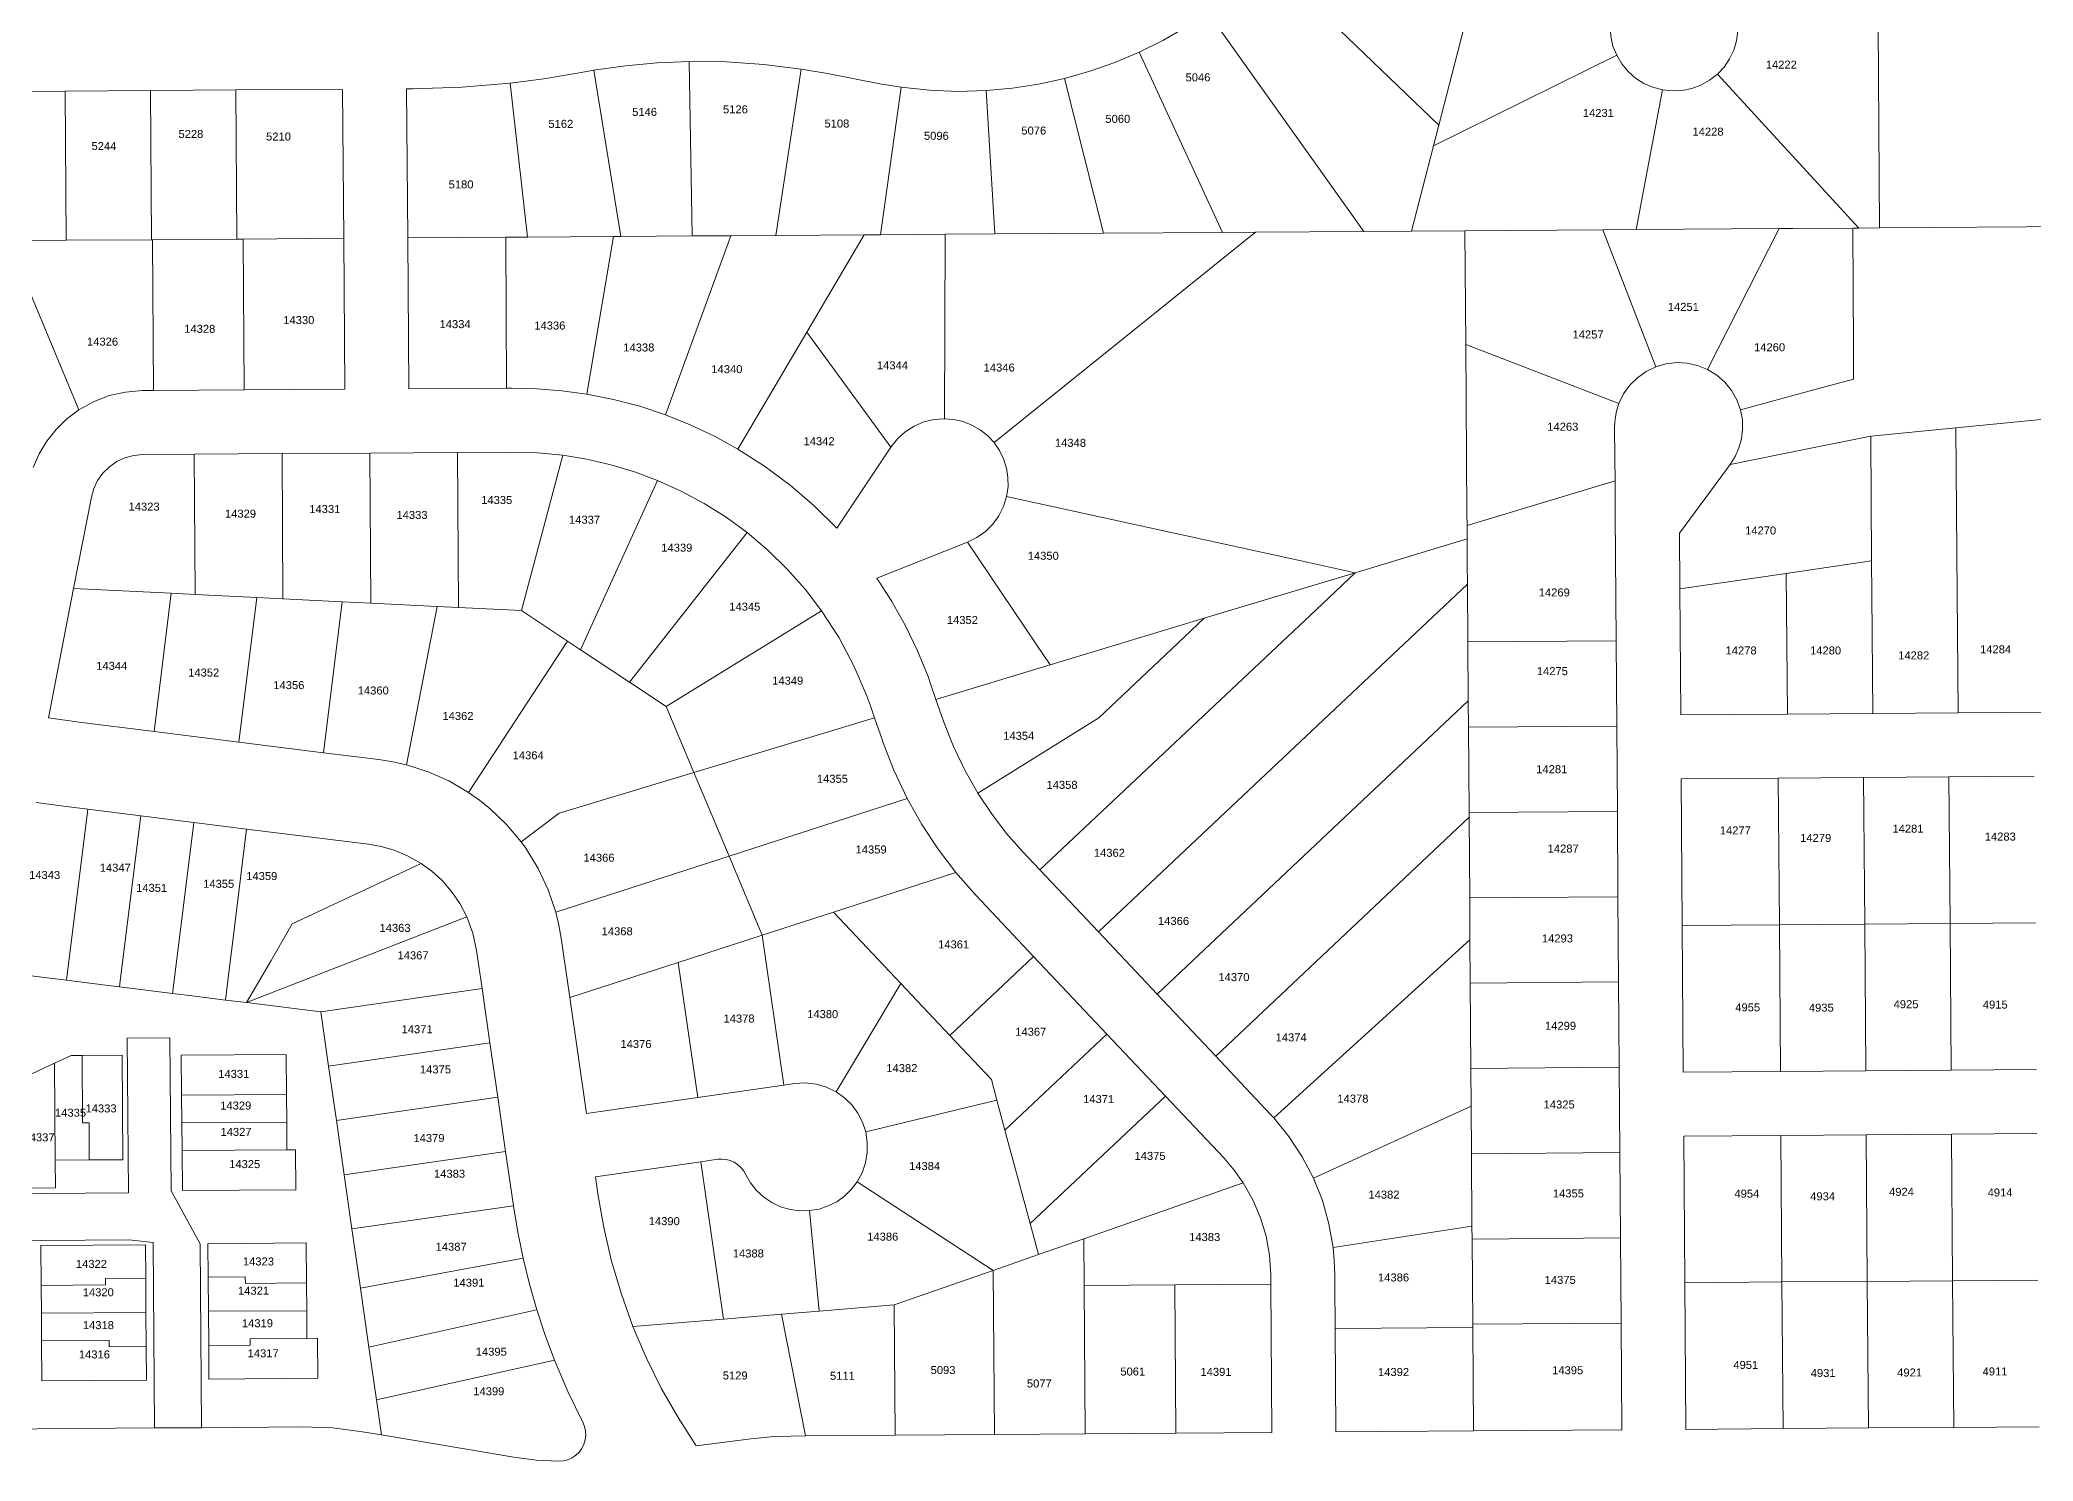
# Model space of a CAD drawing. Header units: feet. Extents: x 865220 to 2843432, y -2240498 to 970288.
# Drawn here: x 2839858 to 2841726, y 963347 to 964679 of the extents above; entities that cross this region are included whole.
import ezdxf
from ezdxf.enums import TextEntityAlignment as Align

# ---------------------------------------------------------------- set-up
doc = ezdxf.new("R2010")
doc.units = ezdxf.units.FT
doc.header["$LTSCALE"] = 0.015
doc.header["$MEASUREMENT"] = 0
doc.layers.add('Dakota County Addresses', color=7, linetype='Continuous')
doc.layers.add('Dakota County Parcels', color=7, linetype='Continuous')
doc.styles.add('Dimensions 100', font='arial.ttf')

# ---------------------------------------------------------------- blocks, each defined once
blk = doc.blocks.new('ACMAP_ANN_TEMPLATE_Dakota County Addresses')
at = {"layer": 'Dakota County Addresses', "style": 'Dimensions 100'}
blk.add_attdef('DakotaCountyAddress', text='', height=50, dxfattribs=at).set_placement((0, 0), align=Align.CENTER)

msp = doc.modelspace()

# ---------------------------------------------------------------- linework, layer by layer
at = {"layer": 'Dakota County Parcels', "lineweight": 5, "ltscale": 100}
for p, q in [((2841009.1, 964753.5), (2841169.3, 964599.3)), ((2840952.9, 964705), (2841099, 964499.7)), ((2841199.6, 964717), (2841169.3, 964599.3)), ((2841582.5, 964502.9), (2841581.3, 964692.5)), ((2840888.7, 964667.7), (2840966.6, 964498.8)), ((2841164.4, 964580), (2841336.1, 964664.8)), ((2840377.6, 964650.9), (2840362.2, 964648.2)), ((2840377.6, 964650.9), (2840402.9, 964494.9)), ((2840469.7, 964495.4), (2840466.8, 964658.9)), ((2840548.1, 964495.9), (2840571.8, 964651.9)), ((2840596.5, 964647.7), (2840571.8, 964651.9)), ((2840596.5, 964647.7), (2840645.6, 964638.2)), ((2841430.5, 964647.1), (2841563, 964502.8)), ((2839802.2, 964630.7), (2839882.1, 964631.2)), ((2839882.1, 964631.2), (2839962.1, 964631.8)), ((2839883.1, 964491.4), (2839882.1, 964631.2)), ((2839962.1, 964631.8), (2840042.1, 964632.3)), ((2839963.1, 964491.9), (2839962.1, 964631.8)), ((2840042.1, 964632.3), (2840142.1, 964632.9)), ((2840043, 964492.5), (2840042.1, 964632.3)), ((2840143.2, 964493.2), (2840142.1, 964632.9)), ((2840202.1, 964633.3), (2840208.2, 964633.4)), ((2840203.2, 964493.6), (2840202.1, 964633.3)), ((2840299, 964638.8), (2840315.3, 964494.3)), ((2840645.6, 964638.2), (2840665.6, 964634.9)), ((2840646.1, 964496.6), (2840665.6, 964634.9)), ((2840753.4, 964497.3), (2840745.3, 964631.7)), ((2840818.7, 964643), (2840855.1, 964498)), ((2841354.4, 964501.4), (2841378.9, 964632.4)), ((2841169.3, 964599.3), (2841164.4, 964580)), ((2841164.4, 964580), (2841143.8, 964500)), ((2840315.3, 964494.3), (2840395.9, 964494.9)), ((2840371.1, 964347.1), (2840395.9, 964494.9)), ((2840395.9, 964494.9), (2840402.9, 964494.9)), ((2840402.9, 964494.9), (2840469.7, 964495.4)), ((2840444.6, 964327.7), (2840505.8, 964495.6)), ((2840469.7, 964495.4), (2840505.8, 964495.6)), ((2840505.8, 964495.6), (2840548.1, 964495.9)), ((2840548.1, 964495.9), (2840630.8, 964496.5)), ((2840577, 964405.1), (2840630.8, 964496.5)), ((2840630.8, 964496.5), (2840646.1, 964496.6)), ((2840646.1, 964496.6), (2840706.8, 964497)), ((2840706.1, 964324.1), (2840706.8, 964497)), ((2840706.8, 964497), (2840753.4, 964497.3)), ((2840752.6, 964301.7), (2840997.6, 964499)), ((2840753.4, 964497.3), (2840855.1, 964498)), ((2840855.1, 964498), (2840966.6, 964498.8)), ((2840966.6, 964498.8), (2840997.6, 964499)), ((2840997.6, 964499), (2841099, 964499.7)), ((2841099, 964499.7), (2841143.8, 964500)), ((2841143.8, 964500), (2841193.9, 964500.3)), ((2841193.9, 964500.3), (2841323.2, 964501.2)), ((2841194.7, 964393.5), (2841193.9, 964500.3)), ((2841323.2, 964501.2), (2841354.4, 964501.4)), ((2841323.2, 964501.2), (2841372.7, 964372.7)), ((2841354.4, 964501.4), (2841488.3, 964502.3)), ((2841421.3, 964370.2), (2841488.3, 964502.3)), ((2841557.3, 964502.7), (2841563, 964502.8)), ((2841563, 964502.8), (2841582.5, 964502.9)), ((2841582.5, 964502.9), (2842053.3, 964506.1)), ((2839829, 964491), (2839883.1, 964491.4)), ((2839829, 964491), (2839894.8, 964332.3)), ((2839883.1, 964491.4), (2839963.1, 964491.9)), ((2839963.1, 964491.9), (2839963.9, 964491.9)), ((2839963.9, 964491.9), (2840043, 964492.5)), ((2839964.9, 964350.5), (2839963.9, 964491.9)), ((2840043, 964492.5), (2840048.9, 964492.5)), ((2840048.9, 964492.5), (2840143.2, 964493.2)), ((2840049.9, 964351), (2840048.9, 964492.5)), ((2840144.1, 964351.7), (2840143.2, 964493.2)), ((2840203.2, 964493.6), (2840294.9, 964494.2)), ((2840204.1, 964352.1), (2840203.2, 964493.6)), ((2840294.9, 964494.2), (2840315.3, 964494.3)), ((2840295.8, 964352.7), (2840294.9, 964494.2)), ((2840512.6, 964295.6), (2840577, 964405.1)), ((2840577, 964405.1), (2840656, 964297.5)), ((2841194.7, 964393.5), (2841338.2, 964338.3)), ((2839954.3, 964350.4), (2839964.9, 964350.5)), ((2839964.9, 964350.5), (2840049.9, 964351)), ((2840049.9, 964351), (2840144.1, 964351.7)), ((2840204.1, 964352.1), (2840295.8, 964352.7)), ((2840295.8, 964352.7), (2840300.2, 964352.7)), ((2841654.1, 964315.4), (2841734, 964323.2)), ((2839954.7, 964290.4), (2840003.1, 964290.7)), ((2840003.1, 964290.7), (2840085.3, 964291.3)), ((2840004, 964159.3), (2840003.1, 964290.7)), ((2840085.3, 964291.3), (2840167.5, 964291.8)), ((2840086.2, 964155.2), (2840085.3, 964291.3)), ((2840167.5, 964291.8), (2840249.6, 964292.4)), ((2840168.4, 964151.1), (2840167.5, 964291.8)), ((2840249.6, 964292.4), (2840300.6, 964292.7)), ((2840250.6, 964147), (2840249.6, 964292.4)), ((2840309.6, 964144.1), (2840348.4, 964289.8)), ((2840605.1, 964221.4), (2840656, 964297.5)), ((2840365, 964107.4), (2840437.3, 964266.2)), ((2841195.9, 964223.8), (2841334.6, 964265.8)), ((2839890, 964165), (2839906.6, 964250.4)), ((2840410.9, 964077), (2840521.1, 964217.4)), ((2841196, 964211.3), (2841195.9, 964223.8)), ((2841395.3, 964164.4), (2841394.9, 964216.7)), ((2840642.7, 964174.7), (2840727.8, 964208.3)), ((2841091, 964179.6), (2841196, 964211.3)), ((2840949.6, 964136.9), (2841091, 964179.6)), ((2841495.1, 964179), (2841395.3, 964164.4)), ((2841496.1, 964047.1), (2841495.1, 964179)), ((2839866.4, 964043.5), (2839890, 964165)), ((2839890, 964165), (2839981.5, 964160.5)), ((2839965.4, 964030.7), (2839981.5, 964160.5)), ((2839981.5, 964160.5), (2840004, 964159.3)), ((2840004, 964159.3), (2840061.7, 964156.5)), ((2840850.5, 963842.8), (2841196.3, 964168.8)), ((2841196.6, 964114.9), (2841196.3, 964168.8)), ((2841396.1, 964046.3), (2841395.3, 964164.4)), ((2840044.8, 964020.8), (2840061.7, 964156.5)), ((2840061.7, 964156.5), (2840086.2, 964155.2)), ((2840086.2, 964155.2), (2840141.8, 964152.5)), ((2840124.2, 964010.9), (2840141.8, 964152.5)), ((2840141.8, 964152.5), (2840168.4, 964151.1)), ((2840168.4, 964151.1), (2840230.6, 964148)), ((2840201.8, 963999.5), (2840230.6, 964148)), ((2840230.6, 964148), (2840250.6, 964147)), ((2840250.6, 964147), (2840309.6, 964144.1)), ((2840309.6, 964144.1), (2840352.9, 964115.4)), ((2840445.4, 964054.1), (2840591, 964143.8)), ((2840805.3, 964093.3), (2840949.6, 964136.9)), ((2840259.9, 963973.7), (2840352.9, 964115.4)), ((2840352.9, 964115.4), (2840365, 964107.4)), ((2840365, 964107.4), (2840410.9, 964077)), ((2841196.6, 964114.9), (2841335.6, 964115.9)), ((2841197, 964059.6), (2841196.6, 964114.9)), ((2841336.2, 964035.9), (2841335.6, 964115.9)), ((2840698.1, 964060.9), (2840805.3, 964093.3)), ((2840410.9, 964077), (2840445.4, 964054.1)), ((2840693.4, 964074.5), (2840698.1, 964060.9)), ((2840636.7, 964054.9), (2840640.6, 964043.6)), ((2840698.1, 964060.9), (2840704.8, 964041.4)), ((2840905.4, 963784.6), (2841197, 964059.6)), ((2841197.2, 964034.9), (2841197, 964059.6)), ((2841396.1, 964046.3), (2841496.1, 964047.1)), ((2841496.1, 964047.1), (2841576.1, 964047.7)), ((2841576.1, 964047.7), (2841656.1, 964048.3)), ((2841656.1, 964048.3), (2841736.1, 964048.9)), ((2839866.4, 964043.5), (2839895.3, 964039.4)), ((2839895.3, 964039.4), (2839965.4, 964030.7)), ((2839965.4, 964030.7), (2840044.8, 964020.8)), ((2840471.3, 963992.4), (2840640.6, 964043.6)), ((2840737.3, 963973), (2840850.7, 964043.7)), ((2841197.2, 964034.9), (2841336.2, 964035.9)), ((2841197.8, 963954.9), (2841197.2, 964034.9)), ((2841336.8, 963955.9), (2841336.2, 964035.9)), ((2840044.8, 964020.8), (2840124.2, 964010.9)), ((2840124.2, 964010.9), (2840176.1, 964004.5)), ((2840345, 963954.3), (2840471.3, 963992.4)), ((2841396.5, 963986.3), (2841487.5, 963987)), ((2841397.5, 963848.8), (2841396.5, 963986.3)), ((2841487.5, 963987), (2841567.5, 963987.6)), ((2841488.6, 963849.5), (2841487.5, 963987)), ((2841567.5, 963987.6), (2841647.5, 963988.2)), ((2841568.6, 963850.1), (2841567.5, 963987.6)), ((2841647.5, 963988.2), (2841727.5, 963988.8)), ((2841648.5, 963850.7), (2841647.5, 963988.2)), ((2839854.9, 963964.3), (2839885.4, 963960)), ((2839883.4, 963797.5), (2839903.3, 963957.8)), ((2839885.4, 963960), (2839903.3, 963957.8)), ((2839903.3, 963957.8), (2839952.9, 963951.6)), ((2840309.3, 963927.4), (2840345, 963954.3)), ((2840504.3, 963913.9), (2840671.2, 963967.9)), ((2841197.8, 963954.9), (2841336.8, 963955.9)), ((2841197.8, 963950.4), (2841197.8, 963954.9)), ((2841337.3, 963875.9), (2841336.8, 963955.9)), ((2839952.9, 963951.6), (2840002.5, 963945.5)), ((2840002.5, 963945.5), (2840052.1, 963939.3)), ((2840052.1, 963939.3), (2840166.2, 963925.1)), ((2840960.3, 963726.4), (2841197.8, 963950.4)), ((2841198.4, 963874.9), (2841197.8, 963950.4)), ((2840779.3, 963918.3), (2840795.6, 963901)), ((2840094.8, 963850.3), (2840215.6, 963907.1)), ((2840341.8, 963861.4), (2840504.3, 963913.9)), ((2840504.3, 963913.9), (2840535.4, 963839.7)), ((2840602.1, 963861.3), (2840716.9, 963898.5)), ((2840716.9, 963898.5), (2840735.6, 963877.2)), ((2840795.6, 963901), (2840850.5, 963842.8)), ((2840535.4, 963839.7), (2840602.1, 963861.3)), ((2840602.1, 963861.3), (2840665.2, 963794.5)), ((2840735.6, 963877.2), (2840789.7, 963819.8)), ((2841198.4, 963874.9), (2841337.3, 963875.9)), ((2841198.6, 963835.3), (2841198.4, 963874.9)), ((2841337.9, 963795.9), (2841337.3, 963875.9)), ((2840052.1, 963776.6), (2840258.5, 963857.1)), ((2840850.5, 963842.8), (2840905.4, 963784.6)), ((2841397.5, 963848.8), (2841488.6, 963849.5)), ((2841398.5, 963711.4), (2841397.5, 963848.8)), ((2841488.6, 963849.5), (2841568.6, 963850.1)), ((2841489.6, 963712), (2841488.6, 963849.5)), ((2841568.6, 963850.1), (2841648.5, 963850.7)), ((2841569.6, 963712.6), (2841568.6, 963850.1)), ((2841648.5, 963850.7), (2841728.5, 963851.3)), ((2841649.6, 963713.2), (2841648.5, 963850.7)), ((2840267.7, 963825.5), (2840272.9, 963789.7)), ((2840346.9, 963836.9), (2840354.9, 963781.4)), ((2840456.7, 963814.3), (2840535.4, 963839.7)), ((2840535.4, 963839.7), (2840555.6, 963699.2)), ((2841014.7, 963668.6), (2841198.6, 963835.3)), ((2841198.9, 963794.9), (2841198.6, 963835.3)), ((2839829.7, 963804.2), (2839883.4, 963797.5)), ((2840354.9, 963781.4), (2840456.7, 963814.3)), ((2840456.7, 963814.3), (2840474.9, 963687.6)), ((2840711.1, 963745.7), (2840789.7, 963819.8)), ((2840789.7, 963819.8), (2840858.3, 963747.1)), ((2839933, 963791.4), (2839982.6, 963785.2)), ((2840121.6, 963767.9), (2840272.9, 963789.7)), ((2840272.9, 963789.7), (2840280.2, 963738.7)), ((2840604.7, 963692.8), (2840665.2, 963794.5)), ((2840665.2, 963794.5), (2840711.1, 963745.7)), ((2840905.4, 963784.6), (2840960.3, 963726.4)), ((2841198.9, 963794.9), (2841337.9, 963795.9)), ((2841199.5, 963714.9), (2841198.9, 963794.9)), ((2841338.5, 963715.9), (2841337.9, 963795.9)), ((2840032.2, 963779), (2840052.1, 963776.6)), ((2840052.1, 963776.6), (2840121.6, 963767.9)), ((2840121.6, 963767.9), (2840128.9, 963717)), ((2840354.9, 963781.4), (2840370.5, 963672.6)), ((2839940.3, 963743.1), (2839980.3, 963743.4)), ((2839941.4, 963598.2), (2839940.3, 963743.1)), ((2839981.4, 963600.2), (2839980.3, 963743.4)), ((2840128.9, 963717), (2840280.2, 963738.7)), ((2840280.2, 963738.7), (2840287.5, 963687.8)), ((2840711.1, 963745.7), (2840750.1, 963704.4)), ((2840762.8, 963657), (2840858.3, 963747.1)), ((2840858.3, 963747.1), (2840913.2, 963688.9)), ((2839846.1, 963707.5), (2839872, 963719.7)), ((2839872, 963719.7), (2839887.7, 963727)), ((2839872.7, 963628.9), (2839872, 963719.7)), ((2839887.7, 963727), (2839897.9, 963727.1)), ((2839897.9, 963727.1), (2839935.4, 963727.4)), ((2839898.4, 963663.9), (2839897.9, 963727.1)), ((2839936.2, 963629.3), (2839935.4, 963727.4)), ((2839990.9, 963727.2), (2840089.3, 963728)), ((2839991.2, 963689.7), (2839990.9, 963727.2)), ((2840089.5, 963690.5), (2840089.3, 963728)), ((2840128.9, 963717), (2840136.2, 963666.1)), ((2840960.3, 963726.4), (2841011.7, 963671.8)), ((2841199.5, 963714.9), (2841338.5, 963715.9)), ((2841199.7, 963679.5), (2841199.5, 963714.9)), ((2841339, 963635.9), (2841338.5, 963715.9)), ((2841398.5, 963711.4), (2841489.6, 963712)), ((2841489.6, 963712), (2841569.6, 963712.6)), ((2841569.6, 963712.6), (2841649.6, 963713.2)), ((2841649.6, 963713.2), (2841729.6, 963713.8)), ((2840474.9, 963687.6), (2840555.6, 963699.2)), ((2840555.6, 963699.2), (2840565.5, 963700.6)), ((2840750.1, 963704.4), (2840755.3, 963685.1)), ((2839991.2, 963689.7), (2840089.5, 963690.5)), ((2839991.4, 963663.8), (2839991.2, 963689.7)), ((2840089.7, 963664.5), (2840089.5, 963690.5)), ((2840136.2, 963666.1), (2840287.5, 963687.8)), ((2840287.5, 963687.8), (2840294.8, 963636.9)), ((2840370.5, 963672.6), (2840474.9, 963687.6)), ((2840632.3, 963655.4), (2840755.3, 963685.1)), ((2840755.3, 963685.1), (2840762.8, 963657)), ((2840786.5, 963569.4), (2840913.2, 963688.9)), ((2840913.2, 963688.9), (2840968.1, 963630.7)), ((2841051.9, 963612), (2841199.7, 963679.5)), ((2841200.1, 963634.9), (2841199.7, 963679.5)), ((2839904.4, 963663.9), (2839898.4, 963663.9)), ((2839904.7, 963629.1), (2839904.4, 963663.9)), ((2839991.4, 963663.8), (2840089.7, 963664.5)), ((2839991.6, 963637.8), (2839991.4, 963663.8)), ((2840089.9, 963638.5), (2840089.7, 963664.5)), ((2840136.2, 963666.1), (2840143.5, 963615.2)), ((2840762.8, 963657), (2840786.5, 963569.4)), ((2841014.7, 963668.6), (2841011.7, 963671.8)), ((2841649.9, 963653.2), (2841729.9, 963653.8)), ((2839991.6, 963637.8), (2840089.9, 963638.5)), ((2839991.9, 963600.3), (2839991.6, 963637.8)), ((2840097.9, 963638.6), (2840089.9, 963638.5)), ((2840098.2, 963601.1), (2840097.9, 963638.6)), ((2840143.5, 963615.2), (2840294.8, 963636.9)), ((2840294.8, 963636.9), (2840302.1, 963586)), ((2841200.1, 963634.9), (2841339, 963635.9)), ((2841339.6, 963555.9), (2841339, 963635.9)), ((2841398.9, 963651.4), (2841489.9, 963652.1)), ((2841399.9, 963513.9), (2841398.9, 963651.4)), ((2841489.9, 963652.1), (2841569.9, 963652.6)), ((2841490.9, 963514.6), (2841489.9, 963652.1)), ((2841569.9, 963652.6), (2841649.9, 963653.2)), ((2841570.9, 963515.2), (2841569.9, 963652.6)), ((2841650.9, 963515.8), (2841649.9, 963653.2)), ((2839872.7, 963628.9), (2839904.7, 963629.1)), ((2839872.9, 963602.9), (2839872.7, 963628.9)), ((2839904.7, 963629.1), (2839936.2, 963629.3)), ((2840379, 963613.2), (2840477.7, 963627.4)), ((2840477.7, 963627.4), (2840493.6, 963629.7)), ((2840477.7, 963627.4), (2840498.9, 963479.8)), ((2841200.5, 963567.1), (2841200.1, 963634.9)), ((2839809.4, 963597.2), (2839941.4, 963598.2)), ((2839840.9, 963602.6), (2839872.9, 963602.9)), ((2839981.4, 963600.2), (2840008.6, 963550.5)), ((2839991.9, 963600.3), (2840098.2, 963601.1)), ((2840143.5, 963615.2), (2840150.8, 963564.3)), ((2840379, 963613.2), (2840381.3, 963597.4)), ((2840624.3, 963608.5), (2840751.8, 963525.5)), ((2840836.7, 963555.2), (2840986.2, 963607.5)), ((2840150.8, 963564.3), (2840302.1, 963586)), ((2840579.7, 963581.5), (2840588.7, 963487.3)), ((2840150.8, 963564.3), (2840158.8, 963508.8)), ((2840786.5, 963569.4), (2840794.3, 963540.4)), ((2841070.3, 963546.8), (2841200.5, 963567.1)), ((2841200.6, 963554.9), (2841200.5, 963567.1)), ((2839810.3, 963553.2), (2839941.7, 963554.2)), ((2839859.3, 963548.9), (2839957.4, 963549.6)), ((2839859.6, 963511.4), (2839859.3, 963548.9)), ((2839941.7, 963554.2), (2839964.6, 963551.7)), ((2839957.6, 963518.1), (2839957.4, 963549.6)), ((2839964.6, 963551.7), (2839965.9, 963377.7)), ((2840008.6, 963550.5), (2840009.9, 963378)), ((2840015.9, 963550.5), (2840107.9, 963551.2)), ((2840016.1, 963519), (2840015.9, 963550.5)), ((2840108.2, 963513.7), (2840107.9, 963551.2)), ((2840794.3, 963540.4), (2840836.7, 963555.2)), ((2840837, 963511.2), (2840836.7, 963555.2)), ((2841200.6, 963554.9), (2841339.6, 963555.9)), ((2841201.2, 963475), (2841200.6, 963554.9)), ((2841340.2, 963475.9), (2841339.6, 963555.9)), ((2840158.8, 963508.8), (2840311.2, 963536.8)), ((2840659.1, 963493.1), (2840751.8, 963525.5)), ((2840751.8, 963525.5), (2840794.3, 963540.4)), ((2840753, 963371.6), (2840751.8, 963525.5)), ((2839859.6, 963511.4), (2839919.8, 963511.8)), ((2839859.8, 963485.4), (2839859.6, 963511.4)), ((2839919.8, 963517.8), (2839957.6, 963518.1)), ((2839919.8, 963511.8), (2839919.8, 963517.8)), ((2839957.8, 963486.1), (2839957.6, 963518.1)), ((2840016.1, 963519), (2840050.9, 963519.3)), ((2840016.3, 963487.1), (2840016.1, 963519)), ((2840050.9, 963519.3), (2840051, 963513.3)), ((2840051, 963513.3), (2840108.2, 963513.7)), ((2840108.4, 963487.7), (2840108.2, 963513.7)), ((2840158.8, 963508.8), (2840166.8, 963453.4)), ((2840837, 963511.2), (2840922, 963511.8)), ((2840837.9, 963372.2), (2840837, 963511.2)), ((2840922, 963511.8), (2841011.9, 963512.5)), ((2840922.9, 963372.8), (2840922, 963511.8)), ((2841011.9, 963512.5), (2841011.9, 963521.5)), ((2841012.9, 963373.5), (2841011.9, 963512.5)), ((2841071.9, 963512.9), (2841071.9, 963521.9)), ((2841072.2, 963470.9), (2841071.9, 963512.9)), ((2841399.9, 963513.9), (2841490.9, 963514.6)), ((2841400.9, 963376.4), (2841399.9, 963513.9)), ((2841490.9, 963514.6), (2841570.9, 963515.2)), ((2841492, 963377.1), (2841490.9, 963514.6)), ((2841570.9, 963515.2), (2841650.9, 963515.8)), ((2841570.9, 963515.2), (2841572, 963377.7)), ((2841650.9, 963515.8), (2841730.9, 963516.4)), ((2841652, 963378.3), (2841650.9, 963515.8)), ((2839859.8, 963485.4), (2839957.8, 963486.1)), ((2839958.1, 963454.1), (2839957.8, 963486.1)), ((2840016.3, 963487.1), (2840108.4, 963487.7)), ((2840016.6, 963455.1), (2840016.3, 963487.1)), ((2840108.6, 963461.7), (2840108.4, 963487.7)), ((2840166.8, 963453.4), (2840324, 963488.5)), ((2840553.4, 963484.3), (2840588.7, 963487.3)), ((2840588.7, 963487.3), (2840659.1, 963493.1)), ((2840660, 963370.9), (2840659.1, 963493.1)), ((2839860, 963459.4), (2839859.8, 963485.4)), ((2840414.2, 963472.9), (2840498.9, 963479.8)), ((2840498.9, 963479.8), (2840553.4, 963484.3)), ((2840553.4, 963484.3), (2840576, 963370.2)), ((2841072.2, 963470.9), (2841201.2, 963471.9)), ((2841072.9, 963374), (2841072.2, 963470.9)), ((2841201.2, 963475), (2841340.2, 963475.9)), ((2841201.2, 963471.9), (2841201.2, 963475)), ((2841201.9, 963374.9), (2841201.2, 963471.9)), ((2841340.9, 963376), (2841340.2, 963475.9)), ((2839860, 963459.4), (2839923.2, 963459.9)), ((2839860.3, 963421.9), (2839860, 963459.4)), ((2839923.2, 963459.9), (2839923.3, 963453.9)), ((2839923.3, 963453.9), (2839958.1, 963454.1)), ((2839958.3, 963422.6), (2839958.1, 963454.1)), ((2840016.6, 963455.1), (2840055.4, 963455.3)), ((2840016.8, 963423.6), (2840016.6, 963455.1)), ((2840055.4, 963461.3), (2840108.6, 963461.7)), ((2840055.4, 963455.3), (2840055.4, 963461.3)), ((2840118.6, 963461.8), (2840108.6, 963461.7)), ((2840118.9, 963424.3), (2840118.6, 963461.8)), ((2840166.8, 963453.4), (2840173.8, 963404.1)), ((2840173.8, 963404.1), (2840340.6, 963441.4)), ((2839860.3, 963421.9), (2839958.3, 963422.6)), ((2840016.8, 963423.6), (2840118.9, 963424.3)), ((2840173.8, 963404.1), (2840178.6, 963371.2)), ((2839545.5, 963374.5), (2839965.9, 963377.7)), ((2839965.9, 963377.7), (2840009.9, 963378)), ((2840009.9, 963378), (2840104.3, 963378.7)), ((2840160.8, 963374.2), (2840178.6, 963371.2)), ((2841072.9, 963374), (2841201.9, 963374.9)), ((2841201.9, 963374.9), (2841340.9, 963376)), ((2841400.9, 963376.4), (2841492, 963377.1)), ((2841492, 963377.1), (2841572, 963377.7)), ((2841572, 963377.7), (2841652, 963378.3)), ((2841652, 963378.3), (2841731.9, 963378.9)), ((2840178.6, 963371.2), (2840302.6, 963350.3)), ((2840473.5, 963360.9), (2840524.8, 963367.6)), ((2840562, 963370.1), (2840576, 963370.2)), ((2840576, 963370.2), (2840660, 963370.9)), ((2840660, 963370.9), (2840753, 963371.6)), ((2840753, 963371.6), (2840837.9, 963372.2)), ((2840837.9, 963372.2), (2840922.9, 963372.8)), ((2840922.9, 963372.8), (2841012.9, 963373.5))]:
    msp.add_line(p, q, dxfattribs=at)
for points in [[(2841347.9, 964734.2), (2841341.7, 964727.1), (2841336.8, 964719.1), (2841333.1, 964710.5), (2841330.8, 964701.4), (2841329.9, 964692), (2841330.6, 964682.7), (2841332.6, 964673.5), (2841336.1, 964664.8)], [(2840888.7, 964667.7), (2840910.8, 964678.8), (2840932.2, 964691.3), (2840952.9, 964705)], [(2841430.5, 964647.1), (2841436.7, 964653.8), (2841441.9, 964661.4), (2841445.9, 964669.6), (2841448.5, 964678.4), (2841449.8, 964687.5), (2841449.7, 964696.6), (2841448.2, 964705.7)], [(2840818.7, 964643), (2840842.5, 964649.8), (2840865.8, 964658.1), (2840888.7, 964667.7)], [(2841336.1, 964664.8), (2841340.9, 964656.8), (2841346.8, 964649.7), (2841353.7, 964643.5), (2841361.5, 964638.5), (2841370, 964634.8), (2841378.9, 964632.4)], [(2840299, 964638.8), (2840330.7, 964642.9), (2840362.2, 964648.2)], [(2840466.8, 964658.9), (2840437, 964657.7), (2840407.2, 964655), (2840377.6, 964650.9)], [(2840571.8, 964651.9), (2840536.9, 964656.2), (2840501.9, 964658.6), (2840466.8, 964658.9)], [(2841378.9, 964632.4), (2841388.1, 964631.4), (2841397.4, 964631.8), (2841406.4, 964633.7), (2841415.1, 964636.9), (2841423.2, 964641.4), (2841430.5, 964647.1)], [(2840208.2, 964633.4), (2840253.7, 964634.9), (2840299, 964638.8)], [(2840665.6, 964634.9), (2840692.1, 964632.1), (2840718.7, 964631), (2840745.3, 964631.7)], [(2840745.3, 964631.7), (2840770, 964634), (2840794.4, 964637.7), (2840818.7, 964643)], [(2841488.3, 964502.3), (2841501.3, 964502.4), (2841557.3, 964502.7)], [(2841558.2, 964361.2), (2841558, 964391.2), (2841557.3, 964502.7)], [(2841195.9, 964223.8), (2841195.8, 964234.7), (2841194.7, 964393.5)], [(2841372.7, 964372.7), (2841363.6, 964368.3), (2841355.5, 964362.5), (2841348.4, 964355.4), (2841342.6, 964347.3), (2841338.2, 964338.3)], [(2841421.3, 964370.2), (2841412, 964374), (2841402.3, 964376.2), (2841392.2, 964376.7), (2841382.3, 964375.5), (2841372.7, 964372.7)], [(2841452.1, 964332.4), (2841448.7, 964341.8), (2841443.7, 964350.6), (2841437.4, 964358.3), (2841429.9, 964365), (2841421.3, 964370.2)], [(2839954.3, 964350.4), (2839938.6, 964349.1), (2839923.2, 964345.7), (2839908.6, 964340), (2839894.8, 964332.3)], [(2840371.1, 964347.1), (2840347.6, 964350.3), (2840324, 964352.2), (2840300.2, 964352.7)], [(2840444.6, 964327.7), (2840420.5, 964335.7), (2840396, 964342.1), (2840371.1, 964347.1)], [(2841452.1, 964332.4), (2841519.6, 964350.8), (2841558.2, 964361.2)], [(2839894.8, 964332.3), (2839883.7, 964323.9), (2839873.7, 964314.1), (2839865, 964303.1), (2839857.8, 964291.1), (2839852.2, 964278.3)], [(2840512.6, 964295.6), (2840490.6, 964307.7), (2840467.9, 964318.4), (2840444.6, 964327.7)], [(2841338.2, 964338.3), (2841336, 964331.1), (2841334.6, 964323.8), (2841334.2, 964316.3)], [(2841442.4, 964281.1), (2841447.2, 964288.6), (2841450.7, 964296.7), (2841453.1, 964305.2), (2841454.1, 964314), (2841453.9, 964322.9), (2841452.1, 964332.4)], [(2840706.1, 964324.1), (2840696.3, 964323.3), (2840686.7, 964321), (2840677.7, 964317.1), (2840669.4, 964311.8), (2840662.1, 964305.2), (2840656, 964297.5)], [(2840752.6, 964301.7), (2840746.5, 964308.2), (2840739.6, 964313.7), (2840731.9, 964318.1), (2840723.6, 964321.4), (2840714.9, 964323.4), (2840706.1, 964324.1)], [(2841334.6, 964265.8), (2841334.4, 964286.9), (2841334.2, 964316.3)], [(2841442.4, 964281.1), (2841513.4, 964295.4), (2841574.2, 964307.6)], [(2841574.2, 964307.6), (2841577.8, 964308), (2841654.1, 964315.4)], [(2841575, 964190.7), (2841574.2, 964306.9), (2841574.2, 964307.6)], [(2841656.1, 964048.3), (2841655.3, 964160.2), (2841654.1, 964315.4)], [(2839954.7, 964290.4), (2839946.3, 964289.6), (2839938.1, 964287.4), (2839930.4, 964283.8), (2839923.5, 964279), (2839917.5, 964273.1), (2839912.5, 964266.2), (2839908.9, 964258.6), (2839906.6, 964250.4)], [(2840348.4, 964289.8), (2840324.6, 964292.1), (2840300.6, 964292.7)], [(2840437.3, 964266.2), (2840415.7, 964274.3), (2840393.6, 964280.9), (2840371.1, 964286.1), (2840348.4, 964289.8)], [(2840605.1, 964221.4), (2840584, 964242.4), (2840561.5, 964261.9), (2840537.6, 964279.6), (2840512.6, 964295.6)], [(2840764.4, 964251.2), (2840765.7, 964260.1), (2840765.6, 964269), (2840764.2, 964277.8), (2840761.6, 964286.3), (2840757.6, 964294.4), (2840752.6, 964301.7)], [(2841394.9, 964216.7), (2841429.3, 964263.2), (2841442.4, 964281.1)], [(2840521.1, 964217.4), (2840501.4, 964231.7), (2840480.9, 964244.7), (2840459.5, 964256.2), (2840437.3, 964266.2)], [(2841335.6, 964115.9), (2841334.8, 964234.8), (2841334.6, 964265.8)], [(2840727.8, 964208.3), (2840736.6, 964212.6), (2840744.6, 964218.3), (2840751.5, 964225.2), (2840757.2, 964233.1), (2840761.6, 964241.9), (2840764.4, 964251.2)], [(2840764.4, 964251.2), (2841045.9, 964189.5), (2841091, 964179.6)], [(2840591, 964143.8), (2840575.6, 964164.1), (2840558.7, 964183.1), (2840540.5, 964200.9), (2840521.1, 964217.4)], [(2840727.8, 964208.3), (2840792.1, 964112.8), (2840805.3, 964093.3)], [(2841196.3, 964168.8), (2841196.1, 964187.8), (2841196, 964211.3)], [(2840795.6, 963901), (2841054.4, 964145), (2841091, 964179.6)], [(2841575, 964190.7), (2841532.9, 964184.5), (2841495.1, 964179)], [(2841576.1, 964047.7), (2841575.3, 964159.6), (2841575, 964190.7)], [(2840693.4, 964074.5), (2840690.7, 964082.2), (2840680.9, 964106.4), (2840669.6, 964130), (2840656.8, 964152.8), (2840642.7, 964174.7)], [(2840636.7, 964054.9), (2840633.1, 964064.8), (2840621.3, 964092.3), (2840607.3, 964118.7), (2840591, 964143.8)], [(2840850.7, 964043.7), (2840912.9, 964102.3), (2840949.6, 964136.9)], [(2840445.4, 964054.1), (2840462.6, 964013.3), (2840471.3, 963992.4)], [(2840640.6, 964043.6), (2840648, 964022.3), (2840648.1, 964021.8)], [(2840704.8, 964041.4), (2840705.4, 964039.6), (2840714.5, 964016.7), (2840725.1, 963994.4), (2840737.3, 963973)], [(2840648.1, 964021.8), (2840658.7, 963994.4), (2840671.2, 963967.9)], [(2840201.8, 963999.5), (2840189.1, 964002.4), (2840176.1, 964004.5)], [(2840259.9, 963973.7), (2840241.5, 963984.4), (2840222.1, 963993), (2840201.8, 963999.5)], [(2840471.3, 963992.4), (2840480.1, 963971.6), (2840504.3, 963913.9)], [(2840309.3, 963927.4), (2840295.6, 963943.6), (2840280.4, 963958.3), (2840270.4, 963966.3), (2840259.9, 963973.7)], [(2840737.3, 963973), (2840750.1, 963953.8), (2840764.1, 963935.6), (2840779.3, 963918.3)], [(2840671.2, 963967.9), (2840684.9, 963943.7), (2840700.1, 963920.5), (2840716.9, 963898.5)], [(2839933, 963791.4), (2839934, 963799.6), (2839952.9, 963951.6)], [(2839982.6, 963785.2), (2839987.5, 963824.7), (2840002.5, 963945.5)], [(2840032.2, 963779), (2840034.4, 963797.1), (2840041, 963849.9), (2840052.1, 963939.3)], [(2840215.6, 963907.1), (2840203, 963914.2), (2840189.6, 963919.7), (2840178.1, 963923), (2840166.2, 963925.1)], [(2840341.8, 963861.4), (2840334.7, 963882.4), (2840325.3, 963902.4), (2840313.7, 963921.3), (2840309.3, 963927.4)], [(2840258.5, 963857.1), (2840252, 963869.4), (2840244.2, 963880.8), (2840235, 963891.3), (2840225.7, 963899.7), (2840215.6, 963907.1)], [(2840346.9, 963836.9), (2840344.7, 963849.2), (2840341.8, 963861.4)], [(2840052.1, 963776.6), (2840075, 963816.1), (2840094.8, 963850.3)], [(2840267.7, 963825.5), (2840264.2, 963841.6), (2840258.5, 963857.1)], [(2839883.4, 963797.5), (2839919.9, 963793), (2839933, 963791.4)], [(2839982.6, 963785.2), (2840003.6, 963782.6), (2840032.2, 963779)], [(2840604.7, 963692.8), (2840595.5, 963697.2), (2840585.8, 963700.1), (2840575.6, 963701.2), (2840565.5, 963700.6)], [(2840632.3, 963655.4), (2840629.3, 963664.4), (2840625, 963672.9), (2840619.3, 963680.6), (2840612.5, 963687.3), (2840604.7, 963692.8)], [(2840624.3, 963608.5), (2840628.9, 963617.1), (2840632.1, 963626.3), (2840633.8, 963636), (2840633.8, 963645.7), (2840632.3, 963655.4)], [(2841051.9, 963612), (2841041.5, 963632.1), (2841029, 963651.1), (2841014.7, 963668.6)], [(2840519.8, 963615.6), (2840517.8, 963619.1), (2840515.3, 963622.1), (2840512.3, 963624.8), (2840509, 963627), (2840505.4, 963628.6), (2840501.5, 963629.6), (2840497.6, 963629.9), (2840493.6, 963629.7)], [(2840986.2, 963607.5), (2840977.7, 963619.5), (2840968.1, 963630.7)], [(2840519.8, 963615.6), (2840524.3, 963607.6), (2840530, 963600.5), (2840536.7, 963594.2), (2840544.3, 963589.1), (2840552.6, 963585.2), (2840561.4, 963582.6), (2840570.5, 963581.3), (2840579.7, 963581.5)], [(2840579.7, 963581.5), (2840588.6, 963583), (2840597.1, 963585.9), (2840605.1, 963589.9), (2840612.4, 963595.1), (2840618.8, 963601.4), (2840624.3, 963608.5)], [(2841011.9, 963521.5), (2841010.7, 963539.6), (2841007.5, 963557.5), (2841002.3, 963574.9), (2840995.2, 963591.7), (2840986.2, 963607.5)], [(2841070.3, 963546.8), (2841066.4, 963569.2), (2841060.3, 963591), (2841051.9, 963612)], [(2840302.1, 963586), (2840306.2, 963561.3), (2840311.2, 963536.8)], [(2840381.3, 963597.4), (2840386.8, 963565.6), (2840394.2, 963534.2), (2840403.3, 963503.2), (2840414.2, 963472.9)], [(2841071.9, 963521.9), (2841071.4, 963534.4), (2841070.3, 963546.8)], [(2840311.2, 963536.8), (2840317.1, 963512.6), (2840324, 963488.5)], [(2840324, 963488.5), (2840331.9, 963464.8), (2840340.6, 963441.4)], [(2840414.2, 963472.9), (2840426.6, 963443.7), (2840440.7, 963415.2), (2840456.4, 963387.6), (2840473.5, 963360.9)], [(2840340.6, 963441.4), (2840353.2, 963411.9), (2840367.2, 963383.1)], [(2840160.8, 963374.2), (2840132.7, 963377.7), (2840104.3, 963378.7)], [(2840344.8, 963346.6), (2840349.1, 963346.9), (2840353.2, 963348), (2840357.1, 963349.8), (2840360.7, 963352.1), (2840363.8, 963355.1), (2840366.3, 963358.5), (2840368.2, 963362.4), (2840369.5, 963366.5), (2840370, 963370.7), (2840369.8, 963375), (2840368.8, 963379.1), (2840367.2, 963383.1)], [(2840562, 963370.1), (2840543.4, 963369.4), (2840524.8, 963367.6)], [(2840302.6, 963350.3), (2840323.6, 963347.6), (2840344.8, 963346.6)]]:
    msp.add_lwpolyline(points, dxfattribs=at)

# ---------------------------------------------------------------- block references
at = {"layer": 'Dakota County Addresses', "lineweight": 5, "ltscale": 100, "xscale": 0.15, "yscale": 0.15, "zscale": 0.15}
for p, values in [((2840943.7, 964640.4), {'DakotaCountyAddress': '5046'}), ((2841490.4, 964652.3), {'DakotaCountyAddress': '14222'}), ((2840425.1, 964608), {'DakotaCountyAddress': '5146'}), ((2840510.2, 964610.4), {'DakotaCountyAddress': '5126'}), ((2840868.6, 964601.5), {'DakotaCountyAddress': '5060'}), ((2841318.9, 964607), {'DakotaCountyAddress': '14231'}), ((2839999.9, 964587.3), {'DakotaCountyAddress': '5228'}), ((2840082, 964584.9), {'DakotaCountyAddress': '5210'}), ((2840346.6, 964596.8), {'DakotaCountyAddress': '5162'}), ((2840605.3, 964597.1), {'DakotaCountyAddress': '5108'}), ((2840698.5, 964585.6), {'DakotaCountyAddress': '5096'}), ((2840789.8, 964590.5), {'DakotaCountyAddress': '5076'}), ((2841421.7, 964589.5), {'DakotaCountyAddress': '14228'}), ((2839918.4, 964576), {'DakotaCountyAddress': '5244'}), ((2840253.1, 964540), {'DakotaCountyAddress': '5180'}), ((2840101, 964412.8), {'DakotaCountyAddress': '14330'}), ((2841398.6, 964425.2), {'DakotaCountyAddress': '14251'}), ((2840008.2, 964404.6), {'DakotaCountyAddress': '14328'}), ((2840247.5, 964409), {'DakotaCountyAddress': '14334'}), ((2840336.3, 964407.7), {'DakotaCountyAddress': '14336'}), ((2841309.3, 964399.3), {'DakotaCountyAddress': '14257'}), ((2839917.1, 964392.6), {'DakotaCountyAddress': '14326'}), ((2840419.7, 964387.1), {'DakotaCountyAddress': '14338'}), ((2841479.4, 964387.3), {'DakotaCountyAddress': '14260'}), ((2840502.2, 964366.8), {'DakotaCountyAddress': '14340'}), ((2840657.4, 964370.4), {'DakotaCountyAddress': '14344'}), ((2840757.4, 964368.3), {'DakotaCountyAddress': '14346'}), ((2841285.6, 964312.8), {'DakotaCountyAddress': '14263'}), ((2840588.6, 964299.2), {'DakotaCountyAddress': '14342'}), ((2840824.2, 964297.7), {'DakotaCountyAddress': '14348'}), ((2840286.5, 964244.1), {'DakotaCountyAddress': '14335'}), ((2839956, 964237.9), {'DakotaCountyAddress': '14323'}), ((2840046.4, 964231.3), {'DakotaCountyAddress': '14329'}), ((2840125.4, 964235.6), {'DakotaCountyAddress': '14331'}), ((2840207.1, 964230.1), {'DakotaCountyAddress': '14333'}), ((2840368.8, 964225.6), {'DakotaCountyAddress': '14337'}), ((2841471, 964215.5), {'DakotaCountyAddress': '14270'}), ((2840455.3, 964199.4), {'DakotaCountyAddress': '14339'}), ((2840798.7, 964191.8), {'DakotaCountyAddress': '14350'}), ((2841277.6, 964157.4), {'DakotaCountyAddress': '14269'}), ((2840519, 964144.1), {'DakotaCountyAddress': '14345'}), ((2840722.9, 964131.6), {'DakotaCountyAddress': '14352'}), ((2841452.7, 964103), {'DakotaCountyAddress': '14278'}), ((2841531.9, 964103), {'DakotaCountyAddress': '14280'}), ((2841614.5, 964098.4), {'DakotaCountyAddress': '14282'}), ((2841691.2, 964104.1), {'DakotaCountyAddress': '14284'}), ((2839925.7, 964088.6), {'DakotaCountyAddress': '14344'}), ((2840011.9, 964082.3), {'DakotaCountyAddress': '14352'}), ((2841275.8, 964083.6), {'DakotaCountyAddress': '14275'}), ((2840091.7, 964070.5), {'DakotaCountyAddress': '14356'}), ((2840170.8, 964065.5), {'DakotaCountyAddress': '14360'}), ((2840559.2, 964074.7), {'DakotaCountyAddress': '14349'}), ((2840250.2, 964041.6), {'DakotaCountyAddress': '14362'}), ((2840775.7, 964023), {'DakotaCountyAddress': '14354'}), ((2840316, 964004.7), {'DakotaCountyAddress': '14364'}), ((2840601.1, 963982.7), {'DakotaCountyAddress': '14355'}), ((2841275.3, 963991.7), {'DakotaCountyAddress': '14281'}), ((2840816.3, 963977), {'DakotaCountyAddress': '14358'}), ((2841447.3, 963934.3), {'DakotaCountyAddress': '14277'}), ((2841522.6, 963927.2), {'DakotaCountyAddress': '14279'}), ((2841609.1, 963935.9), {'DakotaCountyAddress': '14281'}), ((2841695.6, 963928.5), {'DakotaCountyAddress': '14283'}), ((2840382.3, 963908.7), {'DakotaCountyAddress': '14366'}), ((2840637.4, 963916.4), {'DakotaCountyAddress': '14359'}), ((2840860.7, 963913.3), {'DakotaCountyAddress': '14362'}), ((2841286, 963917.3), {'DakotaCountyAddress': '14287'}), ((2839862.8, 963892.5), {'DakotaCountyAddress': '14343'}), ((2839929, 963899.3), {'DakotaCountyAddress': '14347'}), ((2840066.3, 963891.5), {'DakotaCountyAddress': '14359'}), ((2839963.1, 963880.4), {'DakotaCountyAddress': '14351'}), ((2840025.9, 963884.2), {'DakotaCountyAddress': '14355'}), ((2840191.2, 963842.9), {'DakotaCountyAddress': '14363'}), ((2840399.4, 963839.7), {'DakotaCountyAddress': '14368'}), ((2840920.8, 963849.4), {'DakotaCountyAddress': '14366'}), ((2841280.6, 963833), {'DakotaCountyAddress': '14293'}), ((2840208.1, 963817.2), {'DakotaCountyAddress': '14367'}), ((2840714.7, 963827.4), {'DakotaCountyAddress': '14361'}), ((2840977.4, 963796.7), {'DakotaCountyAddress': '14370'}), ((2840592, 963762), {'DakotaCountyAddress': '14380'}), ((2841458.9, 963768.4), {'DakotaCountyAddress': '4955'}), ((2841527.9, 963768.1), {'DakotaCountyAddress': '4935'}), ((2841607.3, 963771.3), {'DakotaCountyAddress': '4925'}), ((2841690.9, 963771), {'DakotaCountyAddress': '4915'}), ((2840211.9, 963747.9), {'DakotaCountyAddress': '14371'}), ((2840513.6, 963757.9), {'DakotaCountyAddress': '14378'}), ((2840787, 963745.5), {'DakotaCountyAddress': '14367'}), ((2841031, 963740.2), {'DakotaCountyAddress': '14374'}), ((2841283.5, 963751.1), {'DakotaCountyAddress': '14299'}), ((2840417, 963734), {'DakotaCountyAddress': '14376'}), ((2840040.1, 963706), {'DakotaCountyAddress': '14331'}), ((2840229.1, 963710.2), {'DakotaCountyAddress': '14375'}), ((2840666.2, 963711.4), {'DakotaCountyAddress': '14382'}), ((2839887.1, 963669.6), {'DakotaCountyAddress': '14335'}), ((2839915.7, 963673.6), {'DakotaCountyAddress': '14333'}), ((2840041.9, 963676.3), {'DakotaCountyAddress': '14329'}), ((2840850.6, 963682.4), {'DakotaCountyAddress': '14371'}), ((2841088.9, 963682.8), {'DakotaCountyAddress': '14378'}), ((2841282.2, 963677.3), {'DakotaCountyAddress': '14325'}), ((2839857.6, 963646.5), {'DakotaCountyAddress': '14337'}), ((2840042.2, 963651.6), {'DakotaCountyAddress': '14327'}), ((2840223, 963645.8), {'DakotaCountyAddress': '14379'}), ((2840898.8, 963629.1), {'DakotaCountyAddress': '14375'}), ((2840050.3, 963621.4), {'DakotaCountyAddress': '14325'}), ((2840242.3, 963612.4), {'DakotaCountyAddress': '14383'}), ((2840687.5, 963619.6), {'DakotaCountyAddress': '14384'}), ((2841118, 963592.8), {'DakotaCountyAddress': '14382'}), ((2841290.9, 963593.9), {'DakotaCountyAddress': '14355'}), ((2841458.1, 963593.7), {'DakotaCountyAddress': '4954'}), ((2841529.1, 963591.2), {'DakotaCountyAddress': '4934'}), ((2841603, 963595.4), {'DakotaCountyAddress': '4924'}), ((2841695.4, 963594.8), {'DakotaCountyAddress': '4914'}), ((2840443.5, 963567.9), {'DakotaCountyAddress': '14390'}), ((2840648.3, 963553.4), {'DakotaCountyAddress': '14386'}), ((2840950, 963553), {'DakotaCountyAddress': '14383'}), ((2840243.8, 963543.9), {'DakotaCountyAddress': '14387'}), ((2840522.3, 963537.6), {'DakotaCountyAddress': '14388'}), ((2839906.7, 963527.8), {'DakotaCountyAddress': '14322'}), ((2840063.2, 963530.1), {'DakotaCountyAddress': '14323'}), ((2839913.1, 963501.2), {'DakotaCountyAddress': '14320'}), ((2840058.6, 963502.7), {'DakotaCountyAddress': '14321'}), ((2840260.4, 963510.2), {'DakotaCountyAddress': '14391'}), ((2841127, 963515.1), {'DakotaCountyAddress': '14386'}), ((2841283.2, 963512.8), {'DakotaCountyAddress': '14375'}), ((2839913.2, 963470.4), {'DakotaCountyAddress': '14318'}), ((2840062.3, 963472.2), {'DakotaCountyAddress': '14319'}), ((2839909.5, 963442.9), {'DakotaCountyAddress': '14316'}), ((2840067.6, 963444), {'DakotaCountyAddress': '14317'}), ((2840281.4, 963445.5), {'DakotaCountyAddress': '14395'}), ((2840510, 963423.2), {'DakotaCountyAddress': '5129'}), ((2840610.5, 963422.9), {'DakotaCountyAddress': '5111'}), ((2840704.8, 963428.3), {'DakotaCountyAddress': '5093'}), ((2840882.6, 963426.9), {'DakotaCountyAddress': '5061'}), ((2840960.6, 963426.6), {'DakotaCountyAddress': '14391'}), ((2841127, 963426.4), {'DakotaCountyAddress': '14392'}), ((2841290.2, 963428.1), {'DakotaCountyAddress': '14395'}), ((2841457.1, 963433.1), {'DakotaCountyAddress': '4951'}), ((2841529.6, 963425.5), {'DakotaCountyAddress': '4931'}), ((2841610.6, 963426), {'DakotaCountyAddress': '4921'}), ((2841690.7, 963427), {'DakotaCountyAddress': '4911'}), ((2840279.1, 963408.4), {'DakotaCountyAddress': '14399'}), ((2840795, 963415.7), {'DakotaCountyAddress': '5077'})]:
    msp.add_blockref('ACMAP_ANN_TEMPLATE_Dakota County Addresses', p, dxfattribs=at).add_auto_attribs(values)

doc.saveas('drawing.dxf')
